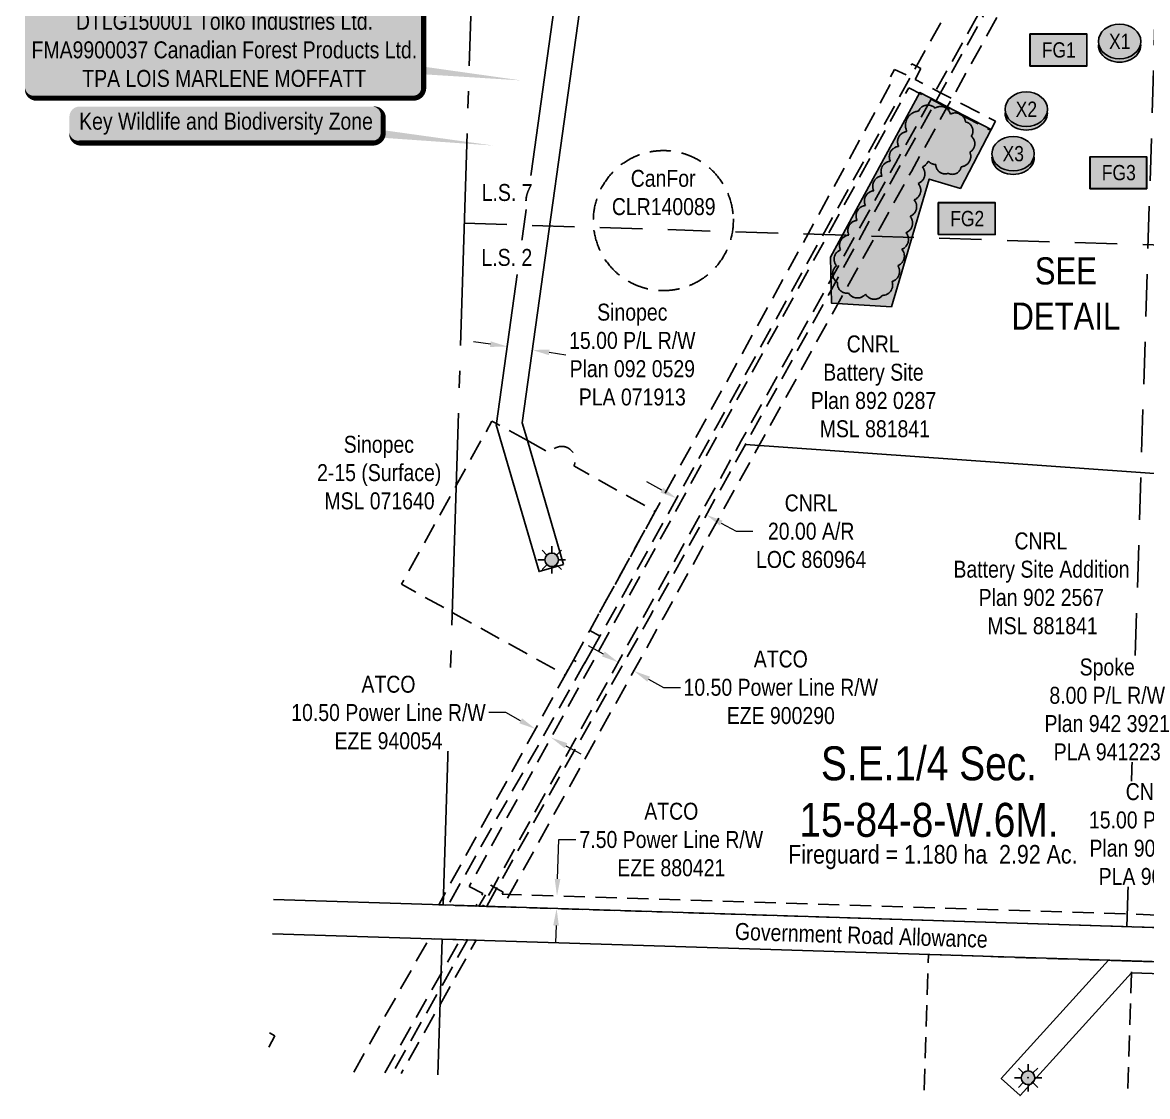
# Model space of a CAD drawing. Extents: x 365142 to 367732, y 6238708 to 6241091.
# Drawn here: x 365142 to 365805, y 6238876 to 6239509 of the extents above; entities that cross this region are included whole.
import ezdxf
from ezdxf.enums import TextEntityAlignment as Align

# ---------------------------------------------------------------- set-up
doc = ezdxf.new("R2010")
doc.units = 0
doc.header["$LTSCALE"] = 5
doc.header["$PDSIZE"] = 0.5
for name, pattern in [('0', [1, 1, 0]), ('foc-ACCESSROAD', [3.75, 2.5, -1.25]), ('foc-FLOWLINE', [3.75, 2.5, -1.25]), ('foc-LSD', [8, 5, -3]), ('foc-QUARTERLINE', [33, 25, -3, 2, -3])]:
    doc.linetypes.add(name, pattern=pattern)
doc.layers.get('Defpoints').update_dxf_attribs({"color": 9})
for name, color, linetype in [('AS-WILDLIFE-BLOCK', 131, 'Continuous'), ('C-AR', 13, 'foc-ACCESSROAD'), ('C-SYMBOL', 7, 'Continuous'), ('C-WS', 13, 'foc-ACCESSROAD'), ('DETAIL-T', 7, 'Continuous'), ('F-EZE', 190, 'foc-FLOWLINE'), ('F-RW', 190, 'Continuous'), ('F-WS', 190, 'foc-ACCESSROAD'), ('F-WS-S', 190, 'Continuous'), ('L-AREAWORK', 5, 'Continuous'), ('L-ROAD-T', 7, 'Continuous'), ('L-SEC', 7, 'Continuous'), ('L-SECQ', 8, 'foc-QUARTERLINE'), ('L-SECTION-LSD', 7, 'foc-LSD'), ('oil_and_gas_wells_pt', 7, 'Continuous'), ('P-CROSSINGS', 250, 'Continuous'), ('P-TEMP-BLOCKS', 250, 'Continuous'), ('P-WORKAREA', 113, 'Continuous'), ('P-WORKAREA-H', 111, 'Continuous'), ('T-BUSH', 110, '0')]:
    doc.layers.add(name, color=color, linetype=linetype)
for name, color, linetype, lineweight in [('C-AR-T', 13, 'Continuous', 9), ('C-RW-T', 13, 'Continuous', 9), ('C-WS-T', 13, 'Continuous', 9), ('F-EZE-T', 190, 'Continuous', 9), ('F-RW-T', 190, 'Continuous', 9), ('F-WS-T', 190, 'Continuous', 9)]:
    doc.layers.add(name, color=color, linetype=linetype, lineweight=lineweight)
doc.styles.add('100L', font='ARIALN.TTF', dxfattribs={"height": 11})
doc.styles.add('175L', font='ARIALN.TTF', dxfattribs={"height": 20})
doc.styles.add('80', font='ARIALN.TTF', dxfattribs={"height": 10})
doc.styles.add('80CG', font='ARIALN.TTF', dxfattribs={"height": 10})
doc.styles.add('80L', font='ARIALN.TTF', dxfattribs={"height": 10})
doc.styles.add('Crossing', font='ARIALN.TTF', dxfattribs={"height": 10})
doc.dimstyles.new('Compass 5 000', dxfattribs={"dimscale": 5, "dimtxt": 9, "dimasz": 2, "dimexe": 0.2, "dimexo": 0.0625, "dimgap": 0.5, "dimtad": 0, "dimtih": 1, "dimtoh": 1, "dimzin": 0, "dimdsep": 46, "dimtxsty": '80CG', "dimcen": 0.1, "dimse1": 1, "dimse2": 1, "dimclrd": 256, "dimclrt": 256, "dimaunit": 1, "dimadec": 4, "dimazin": 0, "dimtfac": 0.06, "dimtofl": 0, "dimtmove": 0, "dimatfit": 1, "dimfxl": 0.2, "dimtolj": 1, "dimtzin": 0, "dimlwd": -1, "dimarcsym": 0})

# ---------------------------------------------------------------- blocks, each defined once
blk = doc.blocks.new('*D372')
at = {"layer": 'Defpoints', "color": 0, "transparency": 16777216}
for p in [(365859.38, 6239121.51), (365871.31, 6239084.96), (365878.23, 6239088.97)]:
    blk.add_point(p, dxfattribs=at)
at = {"layer": 'F-RW-T', "transparency": 16777216}
for p, q in [((365868.04, 6239126.53), (365876.69, 6239131.54)), ((365843.81, 6239112.49), (365829.07, 6239103.96)), ((365829.07, 6239103.96), (365819.07, 6239103.96))]:
    blk.add_line(p, q, dxfattribs=at)
for points in [[(365867.2, 6239127.97), (365868.87, 6239125.08), (365859.38, 6239121.51)], [(365842.97, 6239113.94), (365844.64, 6239111.05), (365852.46, 6239117.51)]]:
    blk.add_solid(points, dxfattribs=at)
at = {"layer": 'F-RW-T', "transparency": 16777216, "insert": (365781.12, 6239103.96), "char_height": 10, "attachment_point": 5, "style": '80CG', "bg_fill": 3, "box_fill_scale": 1.1, "bg_fill_color": 256, "bg_fill_true_color": 13158600, "bg_fill_transparency": 0}
blk.add_mtext('\\A1;Spoke\\P8.00 P/L R/W\\PPlan 942 3921\\PPLA 941223', dxfattribs=at)
blk = doc.blocks.new('*D374')
at = {"layer": 'C-RW-T', "transparency": 16777216}
for p, q in [((365895.6, 6239053.02), (365904.26, 6239058.03)), ((365865.35, 6239035.49), (365856.7, 6239030.48)), ((365856.7, 6239030.48), (365846.7, 6239030.48))]:
    blk.add_line(p, q, dxfattribs=at)
for points in [[(365894.77, 6239054.46), (365896.44, 6239051.58), (365886.95, 6239048)], [(365864.52, 6239036.93), (365866.19, 6239034.05), (365874, 6239040.5)]]:
    blk.add_solid(points, dxfattribs=at)
at = {"layer": 'Defpoints', "color": 0, "transparency": 16777216}
for p in [(365879.95, 6239060.08), (365867.01, 6239052.58), (365874, 6239040.5)]:
    blk.add_point(p, dxfattribs=at)
at = {"layer": 'C-RW-T', "transparency": 16777216, "insert": (365807.61, 6239030.48), "char_height": 10, "attachment_point": 5, "style": '80CG', "bg_fill": 3, "box_fill_scale": 1.1, "bg_fill_color": 256, "bg_fill_true_color": 13158600, "bg_fill_transparency": 0}
blk.add_mtext('\\A1;CNRL\\P15.00 P/L R/W\\PPlan 902 2617\\PPLA 900553', dxfattribs=at)
blk = doc.blocks.new('*D379')
at = {"layer": 'C-AR-T', "transparency": 16777216}
for p, q in [((365518.63, 6239233.31), (365509.88, 6239238.16)), ((365553.6, 6239213.9), (365562.35, 6239209.05)), ((365562.35, 6239209.05), (365572.35, 6239209.05))]:
    blk.add_line(p, q, dxfattribs=at)
for points in [[(365519.44, 6239234.76), (365517.82, 6239231.85), (365527.37, 6239228.46)], [(365554.41, 6239215.36), (365552.8, 6239212.44), (365544.86, 6239218.75)]]:
    blk.add_solid(points, dxfattribs=at)
at = {"layer": 'Defpoints', "color": 0, "transparency": 16777216}
for p in [(365674.57, 6239493.76), (365692.05, 6239484.05), (365527.37, 6239228.46)]:
    blk.add_point(p, dxfattribs=at)
at = {"layer": 'C-AR-T', "transparency": 16777216, "insert": (365606.64, 6239209.05), "char_height": 10, "attachment_point": 5, "style": '80CG'}
blk.add_mtext('\\A1;CNRL\\P20.00 A/R\\PLOC 860964', dxfattribs=at)
blk = doc.blocks.new('*D382')
at = {"layer": 'Defpoints', "color": 0, "transparency": 16777216}
for p in [(365502.13, 6239126.73), (365451.41, 6239057.05), (365460.59, 6239051.95)]:
    blk.add_point(p, dxfattribs=at)
at = {"layer": 'F-EZE-T', "transparency": 16777216}
for p, q in [((365484.21, 6239136.69), (365475.47, 6239141.54)), ((365510.87, 6239121.87), (365519.61, 6239117.02)), ((365519.61, 6239117.02), (365529.61, 6239117.02))]:
    blk.add_line(p, q, dxfattribs=at)
for points in [[(365485.02, 6239138.14), (365483.4, 6239135.23), (365492.95, 6239131.83)], [(365511.68, 6239123.33), (365510.06, 6239120.42), (365502.13, 6239126.73)]]:
    blk.add_solid(points, dxfattribs=at)
at = {"layer": 'F-EZE-T', "transparency": 16777216, "insert": (365588.75, 6239117.02), "char_height": 10, "attachment_point": 5, "style": '80CG', "bg_fill": 3, "box_fill_scale": 1.1, "bg_fill_color": 256, "bg_fill_true_color": 13158600, "bg_fill_transparency": 0}
blk.add_mtext('\\A1;ATCO\\P10.50 Power Line R/W\\PEZE 900290', dxfattribs=at)
blk = doc.blocks.new('*D383')
at = {"layer": 'Defpoints', "color": 0, "transparency": 16777216}
for p in [(365444.2, 6239092.5), (365438.62, 6239082.36), (365447.81, 6239077.3)]:
    blk.add_point(p, dxfattribs=at)
at = {"layer": 'F-EZE-T', "transparency": 16777216}
for p, q in [((365426.68, 6239102.14), (365416.68, 6239102.14)), ((365435.44, 6239097.32), (365426.68, 6239102.14)), ((365462.15, 6239082.62), (365470.92, 6239077.8))]:
    blk.add_line(p, q, dxfattribs=at)
for points in [[(365436.24, 6239098.78), (365434.63, 6239095.86), (365444.2, 6239092.5)], [(365462.96, 6239084.08), (365461.35, 6239081.16), (365453.39, 6239087.44)]]:
    blk.add_solid(points, dxfattribs=at)
at = {"layer": 'F-EZE-T', "transparency": 16777216, "insert": (365357.54, 6239102.14), "char_height": 10, "attachment_point": 5, "style": '80CG', "bg_fill": 3, "box_fill_scale": 1.1, "bg_fill_color": 256, "bg_fill_true_color": 13158600, "bg_fill_transparency": 0}
blk.add_mtext('\\A1;ATCO\\P10.50 Power Line R/W\\PEZE 940054', dxfattribs=at)
blk = doc.blocks.new('*D384')
at = {"layer": 'Defpoints', "color": 0, "transparency": 16777216}
for p in [(365456.85, 6238994.11), (365606.5, 6238989.34), (365606.26, 6238981.83)]:
    blk.add_point(p, dxfattribs=at)
at = {"layer": 'F-EZE-T', "transparency": 16777216}
for p, q in [((365457.17, 6239004.11), (365457.91, 6239027.28)), ((365457.91, 6239027.28), (365467.91, 6239027.28)), ((365456.29, 6238976.61), (365455.97, 6238966.62))]:
    blk.add_line(p, q, dxfattribs=at)
for points in [[(365455.5, 6239004.16), (365458.84, 6239004.05), (365456.85, 6238994.11)], [(365454.63, 6238976.66), (365457.96, 6238976.56), (365456.61, 6238986.61)]]:
    blk.add_solid(points, dxfattribs=at)
at = {"layer": 'F-EZE-T', "transparency": 16777216, "insert": (365524.22, 6239027.28), "char_height": 10, "attachment_point": 5, "style": '80CG'}
blk.add_mtext('\\A1;ATCO\\P7.50 Power Line R/W\\PEZE 880421', dxfattribs=at)
blk = doc.blocks.new('GAS')
h = blk.add_hatch(color=255)
h.dxf.hatch_style = 1
edge = h.paths.add_edge_path()
edge.add_arc((0, 0), 0.9, 0, 360)
for p, q in [((0, 0.81), (0, 1.62)), ((-0.81, 0), (-1.62, 0)), ((-0.57, 0.57), (-1.14, 1.14)), ((0.57, 0.57), (1.14, 1.14)), ((1.62, 0), (0.81, 0)), ((-0.57, -0.57), (-1.14, -1.14)), ((0, -0.81), (0, -1.62)), ((1.14, -1.14), (0.57, -0.57))]:
    blk.add_line(p, q)
blk.add_circle((0, 0), 0.8)
blk = doc.blocks.new('*U392')
h = blk.add_hatch(color=255)
edge = h.paths.add_edge_path()
edge.add_line((-111.5, -28.5), (111.5, -28.5))
edge.add_arc((111.5, -22.5), 6, 270, 360)
edge.add_line((117.5, -22.5), (117.5, 21))
edge.add_arc((111.5, 21), 6, 0, 90)
edge.add_line((111.5, 27), (-111.5, 27))
edge.add_arc((-111.5, 21), 6, 90, 180)
edge.add_line((-117.5, 21), (-117.5, -22.5))
edge.add_arc((-111.5, -22.5), 6, 180, 270)
at = {"color": 44, "flags": 128}
blk.add_lwpolyline([(-111.5, -28.5, 3, 3, 0), (111.5, -28.5, 3, 3, 0.414214), (117.5, -22.5, 3, 3, 0), (117.5, 21, 3, 0, 0.414214), (111.5, 27, 0, 0, 0), (-111.5, 27, 0, 0, 0.414214), (-117.5, 21, 0, 0, 0), (-117.5, -22.5, 0, 3, 0.414214)], format="xyseb", close=True, dxfattribs=at)
at = {"color": 44, "style": '80'}
blk.add_attdef('ENTER_TEXT_001', (-35.99, -5), '', height=10, dxfattribs=at)
blk = doc.blocks.new('*U395')
h = blk.add_hatch(color=255)
edge = h.paths.add_edge_path()
edge.add_line((-86.5, -11.5), (86.5, -11.5))
edge.add_arc((86.5, -5.5), 6, 270, 360)
edge.add_line((92.5, -5.5), (92.5, 4))
edge.add_arc((86.5, 4), 6, 0, 90)
edge.add_line((86.5, 10), (-86.5, 10))
edge.add_arc((-86.5, 4), 6, 90, 180)
edge.add_line((-92.5, 4), (-92.5, -5.5))
edge.add_arc((-86.5, -5.5), 6, 180, 270)
at = {"color": 131, "flags": 128}
blk.add_lwpolyline([(-86.5, -11.5, 3, 3, 0), (86.5, -11.5, 3, 3, 0.414214), (92.5, -5.5, 3, 3, 0), (92.5, 4, 3, 0, 0.414214), (86.5, 10, 0, 0, 0), (-86.5, 10, 0, 0, 0.414214), (-92.5, 4, 0, 0, 0), (-92.5, -5.5, 0, 3, 0.414214)], format="xyseb", close=True, dxfattribs=at)
at = {"color": 131, "style": '80'}
blk.add_attdef('ENTER_TEXT_001', (-35.99, -5), '', height=10, dxfattribs=at)
blk = doc.blocks.new('*D406')
at = {"layer": 'Defpoints', "color": 0, "transparency": 16777216}
for p in [(365426.93, 6239314.05), (365441.79, 6239311.99), (365442.34, 6239315.93)]:
    blk.add_point(p, dxfattribs=at)
at = {"layer": 'F-RW-T', "transparency": 16777216}
for p, q in [((365417.58, 6239319.38), (365407.67, 6239320.75)), ((365452.24, 6239314.56), (365462.15, 6239313.18))]:
    blk.add_line(p, q, dxfattribs=at)
for points in [[(365417.81, 6239321.03), (365417.35, 6239317.73), (365427.48, 6239318)], [(365452.47, 6239316.21), (365452.02, 6239312.91), (365442.34, 6239315.93)]]:
    blk.add_solid(points, dxfattribs=at)
at = {"layer": 'F-RW-T', "transparency": 16777216, "insert": (365501.24, 6239313.18), "char_height": 10, "attachment_point": 5, "style": '80CG'}
blk.add_mtext('\\A1;Sinopec\\P15.00 P/L R/W\\PPlan 092 0529\\PPLA 071913', dxfattribs=at)
blk = doc.blocks.new('Temp_Area3')
h = blk.add_hatch(color=111)
h.dxf.hatch_style = 1
h.paths.add_polyline_path([(-16.83, -9.44), (16.33, -9.44), (16.33, 9.05), (-16.83, 9.05)])
at = {"color": 250}
for points in [[(-17.03, -9.64), (16.53, -9.64), (16.53, 9.25), (-17.03, 9.25)], [(-16.93, -9.54), (16.43, -9.54), (16.43, 9.15), (-16.93, 9.15)]]:
    blk.add_lwpolyline(points, close=True, dxfattribs=at)
at = {"color": 250, "style": '80L'}
blk.add_attdef('TEMPORARY', text='', height=9, dxfattribs=at).set_placement((0, -0.15), align=Align.MIDDLE_CENTER)
blk = doc.blocks.new('*D449')
at = {"layer": 'Defpoints', "color": 0, "transparency": 16777216}
for p in [(365754.71, 6239540.48), (365754.71, 6239540.46), (365760.7, 6239540.03)]:
    blk.add_point(p, dxfattribs=at)
at = {"layer": 'F-EZE-T', "transparency": 16777216}
for p, q in [((365744.74, 6239541.19), (365670.18, 6239546.52)), ((365770.67, 6239539.33), (365780.65, 6239538.62))]:
    blk.add_line(p, q, dxfattribs=at)
for points in [[(365744.86, 6239542.85), (365744.62, 6239539.53), (365754.71, 6239540.48)], [(365770.79, 6239541), (365770.55, 6239537.67), (365760.7, 6239540.05)]]:
    blk.add_solid(points, dxfattribs=at)
at = {"layer": 'F-EZE-T', "transparency": 16777216, "insert": (365613.82, 6239546.52), "char_height": 10, "attachment_point": 5, "style": '80CG'}
blk.add_mtext('\\A1;ATCO\\P6.00 Power Line R/W\\PEZE 910091', dxfattribs=at)
blk = doc.blocks.new('xing2')
h = blk.add_hatch(color=50)
h.dxf.hatch_style = 1
edge = h.paths.add_edge_path()
edge.add_ellipse((0, 0), major_axis=(-12.5, 0), ratio=0.816297, start_angle=0, end_angle=360)
h = blk.add_hatch(color=250)
h.dxf.hatch_style = 1
edge = h.paths.add_edge_path()
edge.add_ellipse((0, -2.05), major_axis=(-12.5, 0), ratio=0.816297, start_angle=0, end_angle=180)
edge.add_line((12.5, -2.05), (12.5, 0))
edge.add_ellipse((0, 0), major_axis=(-12.5, 0), ratio=0.816297, start_angle=0, end_angle=180, ccw=False)
edge.add_line((-12.5, 0), (-12.5, -2.05))
at = {"color": 250}
blk.add_ellipse((0, 0), major_axis=(-12.5, 0), ratio=0.816297, dxfattribs=at)
blk.add_ellipse((0, -2.05), major_axis=(-12.5, 0), ratio=0.816297, start_param=0, end_param=3.141593, dxfattribs=at)
at = {"color": 250, "style": 'Crossing'}
blk.add_attdef('CROSSING', text='', height=9, dxfattribs=at).set_placement((0.09, 0.02), align=Align.MIDDLE_CENTER)
at = {"color": 250, "style": 'Crossing', "flags": 1}
for tag, p in [('OWNER', (0.09, -12.49)), ('DESCRIPTION', (0.09, -25.77)), ('LOCATION', (0.09, -39.3)), ('DWG_REF', (0.09, -52.84))]:
    blk.add_attdef(tag, text='', height=9, dxfattribs=at).set_placement(p, align=Align.MIDDLE_CENTER)

msp = doc.modelspace()

# ---------------------------------------------------------------- hatches: boundary and pattern name
at = {"layer": 'P-WORKAREA-H'}
h = msp.add_hatch(color=256, dxfattribs=at)
h.dxf.hatch_style = 1
h.paths.add_polyline_path([(365712.723, 6239445.908), (365694.637, 6239411.164), (365676.286, 6239416.671), (365653.924, 6239341.48), (365618.67, 6239343.463), (365618.121, 6239370.68), (365670.71, 6239467.78)])
h = msp.add_hatch(color=256, dxfattribs=at)
h.dxf.hatch_style = 1
h.paths.add_polyline_path([(365712.723, 6239445.908), (365694.637, 6239411.164), (365676.286, 6239416.671), (365653.924, 6239341.48), (365618.67, 6239343.463), (365618.121, 6239370.68), (365670.71, 6239467.78)])

# ---------------------------------------------------------------- linework, layer by layer
at = {"color": 44, "flags": 128}
msp.add_lwpolyline([(365304.289, 6239487.056, 0, 5, 0), (365371.442, 6239481.408, 5, 0, 0), (365435.811, 6239474.857, 0, 5, 0)], format="xyseb", dxfattribs=at)
at = {"layer": 'AS-WILDLIFE-BLOCK', "flags": 128}
msp.add_lwpolyline([(365304.289, 6239448.115, 0, 5, 0), (365346.931, 6239444.059, 5, 0, 0), (365419.294, 6239436.476, 0, 5, 0)], format="xyseb", dxfattribs=at)
at = {"layer": 'C-AR', "flags": 128}
msp.add_lwpolyline([(365802.366, 6239546.342), (365801.834, 6239529.339), (365760.146, 6239532.321), (365754.162, 6239532.749), (365728.694, 6239534.57), (365720.409, 6239535.163), (365712.387, 6239520.704), (365682.925, 6239467.6), (365680.014, 6239462.353), (365567.899, 6239260.275), (365511.784, 6239159.065), (365421.292, 6238998.44), (365415.37, 6238987.927), (365413.051, 6238988.001), (365410.861, 6238988.07), (365408.996, 6238988.13), (365399.103, 6238988.446), (365392.603, 6238988.653), (365472.33, 6239129.858), (365482.162, 6239147.273), (365494.329, 6239168.82), (365550.407, 6239269.968), (365668.723, 6239483.224), (365690.391, 6239522.278), (365698.413, 6239536.738), (365703.914, 6239546.652), (365706.227, 6239550.822), (365709.111, 6239556.02), (365710.406, 6239555.927), (365712.976, 6239555.743), (365727.853, 6239554.679), (365739.405, 6239553.853), (365748.256, 6239553.219), (365799.012, 6239549.589), (365802.46, 6239549.342), (365802.409, 6239547.701), (365802.366, 6239546.342)], close=True, dxfattribs=at)
msp.add_lwpolyline([(365337.046, 6238890.264), (365381.433, 6238968.886), (365389.13, 6238968.642), (365399.711, 6238968.305), (365404.154, 6238968.162), (365388.243, 6238939.784), (365359.937, 6238889.539)], dxfattribs=at)
at = {"layer": 'C-WS', "linetype": 'Continuous'}
msp.add_line((365843.281, 6239240.754), (365567.989, 6239260.303), dxfattribs=at)
at = {"layer": 'F-EZE', "flags": 128}
for points in [[(365747.571, 6239590.173), (365802.777, 6239559.504), (365802.694, 6239556.842), (365802.648, 6239555.345), (365802.46, 6239549.342), (365802.409, 6239547.701), (365799.012, 6239549.589), (365786.581, 6239556.494), (365783.478, 6239558.217), (365751.652, 6239575.897), (365743.422, 6239561.083), (365742.727, 6239559.771), (365739.405, 6239553.853), (365737.799, 6239550.959), (365728.694, 6239534.57), (365720.663, 6239520.112), (365689.568, 6239464.142), (365686.655, 6239458.897), (365665.739, 6239421.248), (365574.658, 6239257.292), (365519.779, 6239158.499), (365428.951, 6238995.001), (365424.854, 6238987.624), (365415.37, 6238987.927), (365413.051, 6238988.001), (365419.432, 6238999.489), (365565.48, 6239262.392), (365656.561, 6239426.347), (365677.338, 6239463.747), (365680.252, 6239468.992), (365708.592, 6239520.006), (365709.11, 6239520.939), (365716.691, 6239534.586), (365717.142, 6239535.397), (365726.246, 6239551.786), (365727.853, 6239554.679), (365731.87, 6239561.908), (365743.546, 6239582.927), (365747.571, 6239590.173)], [(365671.288, 6239481.887), (365667.917, 6239475.414), (365680.252, 6239468.992), (365682.925, 6239467.6), (365689.568, 6239464.142), (365715.257, 6239450.768), (365712.487, 6239445.448), (365686.655, 6239458.897), (365680.014, 6239462.353), (365677.338, 6239463.747), (365664.206, 6239470.584), (365405.033, 6238999.549), (365413.054, 6238995.509), (365408.996, 6238988.13), (365399.103, 6238988.446), (365392.603, 6238988.653), (365389.754, 6238988.744), (365387.152, 6238988.827), (365389.913, 6238993.846), (365461.709, 6239124.324), (365466.535, 6239133.095), (365476.177, 6239150.618), (365514.738, 6239220.697), (365654.735, 6239475.148), (365652.94, 6239475.982), (365655.712, 6239481.308), (365662.566, 6239478.126), (365665.967, 6239484.659), (365668.723, 6239483.224), (365671.288, 6239481.887)], [(365425.211, 6238996.231), (365424.596, 6238995.138), (365428.951, 6238995.001), (365897.871, 6238980.041), (365903.142, 6238979.873), (365902.914, 6238972.394), (365897.567, 6238972.564), (365524.831, 6238984.434), (365424.854, 6238987.624), (365415.37, 6238987.927), (365413.051, 6238988.001), (365410.861, 6238988.07), (365417.807, 6239000.403), (365419.432, 6238999.489), (365421.292, 6238998.44), (365425.211, 6238996.231)]]:
    msp.add_lwpolyline(points, close=True, dxfattribs=at)
msp.add_lwpolyline([(365355.421, 6238889.682), (365388.509, 6238948.419), (365399.711, 6238968.305), (365404.154, 6238968.162), (365409.291, 6238967.999), (365387.946, 6238930.11), (365365.002, 6238889.379)], dxfattribs=at)
at = {"layer": 'F-RW'}
msp.add_lwpolyline([(365460.71, 6239189.513), (365446.311, 6239185.31), (365421.061, 6239271.813), (365421.168, 6239272.588), (365458.816, 6239543.33), (365407.145, 6239549.031), (365388.781, 6239551.058), (365411.066, 6239684.679), (365411.421, 6239686.808), (365413.058, 6239696.616), (365414.709, 6239706.571), (365429.844, 6239706.111), (365428.192, 6239696.158), (365426.208, 6239684.211), (365426.022, 6239683.088), (365407.943, 6239574.766), (365406.187, 6239564.229), (365407.611, 6239564.072), (365475.798, 6239556.547), (365436.36, 6239272.929), (365439.383, 6239262.517), (365460.71, 6239189.513)], close=True, dxfattribs=at)
msp.add_lwpolyline([(365874.595, 6238946.181), (365795.452, 6238948.706), (365729.803, 6238876.352), (365718.689, 6238886.425), (365781.859, 6238956.124), (365795.747, 6238955.682), (365874.808, 6238953.167)], dxfattribs=at)
at = {"layer": 'F-WS', "flags": 128}
for points in [[(365560.784, 6239393.236), (365560.794, 6239392.696), (365560.796, 6239392.157), (365560.789, 6239391.436), (365560.769, 6239390.716), (365560.746, 6239390.176), (365560.715, 6239389.636), (365560.664, 6239388.918), (365560.6, 6239388.201), (365560.524, 6239387.485), (365560.435, 6239386.769), (365560.334, 6239386.057), (365560.22, 6239385.345), (365560.094, 6239384.636), (365559.955, 6239383.929), (365559.844, 6239383.4), (365559.725, 6239382.874), (365559.556, 6239382.174), (365559.374, 6239381.476), (365559.18, 6239380.783), (365558.975, 6239380.093), (365558.757, 6239379.406), (365558.528, 6239378.722), (365558.286, 6239378.044), (365558.033, 6239377.37), (365557.768, 6239376.7), (365557.492, 6239376.035), (365557.203, 6239375.375), (365556.904, 6239374.72), (365556.592, 6239374.07), (365556.27, 6239373.425), (365555.937, 6239372.788), (365555.592, 6239372.155), (365555.237, 6239371.529), (365554.87, 6239370.908), (365554.493, 6239370.295), (365554.105, 6239369.688), (365553.706, 6239369.088), (365553.297, 6239368.495), (365552.878, 6239367.909), (365552.449, 6239367.331), (365552.009, 6239366.76), (365551.56, 6239366.197), (365551.101, 6239365.642), (365550.633, 6239365.094), (365550.154, 6239364.555), (365549.667, 6239364.025), (365549.171, 6239363.504), (365548.665, 6239362.991), (365548.15, 6239362.486), (365547.627, 6239361.991), (365547.095, 6239361.505), (365546.555, 6239361.029), (365546.007, 6239360.562), (365545.45, 6239360.105), (365544.886, 6239359.658), (365544.314, 6239359.219), (365543.734, 6239358.792), (365543.147, 6239358.375), (365542.702, 6239358.068), (365542.403, 6239357.867), (365542.103, 6239357.669), (365541.8, 6239357.473), (365541.497, 6239357.28), (365541.191, 6239357.09), (365540.883, 6239356.902), (365540.574, 6239356.717), (365540.264, 6239356.535), (365539.952, 6239356.355), (365539.638, 6239356.178), (365539.322, 6239356.004), (365539.006, 6239355.832), (365538.688, 6239355.664), (365538.368, 6239355.498), (365538.047, 6239355.335), (365537.724, 6239355.175), (365537.4, 6239355.017), (365537.075, 6239354.862), (365536.748, 6239354.711), (365536.42, 6239354.562), (365536.091, 6239354.416), (365535.761, 6239354.273), (365535.429, 6239354.132), (365535.096, 6239353.995), (365534.762, 6239353.861), (365534.427, 6239353.729), (365534.09, 6239353.601), (365533.753, 6239353.475), (365533.414, 6239353.352), (365533.074, 6239353.232), (365532.733, 6239353.116), (365532.392, 6239353.002), (365532.049, 6239352.891), (365531.705, 6239352.783), (365531.361, 6239352.678), (365531.015, 6239352.577), (365530.669, 6239352.478), (365530.322, 6239352.383), (365529.974, 6239352.29), (365529.625, 6239352.2), (365529.275, 6239352.113), (365528.925, 6239352.03), (365528.574, 6239351.949), (365528.222, 6239351.872), (365527.87, 6239351.798), (365527.516, 6239351.726), (365527.163, 6239351.658), (365526.809, 6239351.593), (365526.454, 6239351.531), (365526.099, 6239351.472), (365525.743, 6239351.416), (365525.386, 6239351.364), (365525.03, 6239351.314), (365524.673, 6239351.268), (365524.315, 6239351.224), (365523.957, 6239351.184), (365523.599, 6239351.147), (365523.24, 6239351.113), (365522.881, 6239351.082), (365522.522, 6239351.054), (365522.163, 6239351.03), (365521.804, 6239351.008), (365521.444, 6239350.99), (365521.084, 6239350.975), (365520.724, 6239350.962), (365520.364, 6239350.954), (365520.004, 6239350.948), (365519.644, 6239350.945), (365519.283, 6239350.946), (365518.923, 6239350.95), (365518.564, 6239350.957), (365518.203, 6239350.966), (365517.843, 6239350.979), (365517.484, 6239350.996), (365517.124, 6239351.015), (365516.765, 6239351.038), (365516.405, 6239351.063), (365516.046, 6239351.092), (365515.687, 6239351.124), (365515.329, 6239351.159), (365514.971, 6239351.197), (365514.613, 6239351.239), (365514.256, 6239351.283), (365513.899, 6239351.331), (365513.542, 6239351.381), (365513.186, 6239351.435), (365512.83, 6239351.492), (365512.475, 6239351.552), (365512.121, 6239351.615), (365511.767, 6239351.681), (365511.413, 6239351.751), (365511.06, 6239351.823), (365510.708, 6239351.898), (365510.357, 6239351.976), (365510.006, 6239352.058), (365509.656, 6239352.142), (365509.306, 6239352.23), (365508.958, 6239352.321), (365508.61, 6239352.415), (365508.263, 6239352.511), (365507.917, 6239352.611), (365507.572, 6239352.714), (365507.228, 6239352.82), (365506.884, 6239352.929), (365506.542, 6239353.04), (365506.201, 6239353.155), (365505.86, 6239353.273), (365505.521, 6239353.394), (365505.183, 6239353.517), (365504.845, 6239353.644), (365504.509, 6239353.774), (365504.174, 6239353.906), (365503.841, 6239354.042), (365503.508, 6239354.18), (365503.177, 6239354.321), (365502.847, 6239354.465), (365502.518, 6239354.612), (365502.19, 6239354.762), (365501.864, 6239354.915), (365501.539, 6239355.07), (365501.216, 6239355.228), (365500.894, 6239355.389), (365500.573, 6239355.554), (365500.254, 6239355.721), (365499.936, 6239355.89), (365499.62, 6239356.063), (365499.305, 6239356.237), (365498.992, 6239356.415), (365498.681, 6239356.596), (365498.37, 6239356.779), (365498.062, 6239356.965), (365497.755, 6239357.153), (365497.45, 6239357.345), (365497.146, 6239357.539), (365496.845, 6239357.736), (365496.545, 6239357.935), (365496.246, 6239358.137), (365495.95, 6239358.341), (365495.655, 6239358.548), (365495.362, 6239358.757), (365495.071, 6239358.97), (365494.782, 6239359.185), (365494.495, 6239359.401), (365494.067, 6239359.732), (365493.504, 6239360.181), (365492.949, 6239360.64), (365492.402, 6239361.109), (365491.864, 6239361.588), (365491.333, 6239362.075), (365490.811, 6239362.572), (365490.298, 6239363.077), (365489.794, 6239363.592), (365489.299, 6239364.115), (365488.813, 6239364.647), (365488.337, 6239365.187), (365487.87, 6239365.735), (365487.413, 6239366.293), (365486.965, 6239366.856), (365486.527, 6239367.429), (365486.1, 6239368.008), (365485.682, 6239368.595), (365485.275, 6239369.189), (365484.878, 6239369.79), (365484.492, 6239370.399), (365484.116, 6239371.013), (365483.752, 6239371.634), (365483.398, 6239372.262), (365483.056, 6239372.895), (365482.724, 6239373.535), (365482.403, 6239374.18), (365482.094, 6239374.831), (365481.796, 6239375.486), (365481.51, 6239376.148), (365481.236, 6239376.814), (365480.973, 6239377.485), (365480.722, 6239378.159), (365480.482, 6239378.839), (365480.254, 6239379.522), (365480.039, 6239380.21), (365479.835, 6239380.9), (365479.644, 6239381.595), (365479.464, 6239382.292), (365479.297, 6239382.993), (365479.143, 6239383.697), (365479, 6239384.402), (365478.869, 6239385.111), (365478.752, 6239385.822), (365478.647, 6239386.534), (365478.553, 6239387.248), (365478.492, 6239387.785), (365478.438, 6239388.323), (365478.376, 6239389.04), (365478.327, 6239389.759), (365478.29, 6239390.478), (365478.266, 6239391.198), (365478.254, 6239391.918), (365478.256, 6239392.639), (365478.269, 6239393.358), (365478.295, 6239394.078), (365478.334, 6239394.798), (365478.385, 6239395.516), (365478.449, 6239396.234), (365478.525, 6239396.95), (365478.614, 6239397.665), (365478.689, 6239398.2), (365478.771, 6239398.733), (365478.891, 6239399.444), (365479.024, 6239400.152), (365479.168, 6239400.858), (365479.325, 6239401.561), (365479.494, 6239402.261), (365479.676, 6239402.958), (365479.869, 6239403.652), (365480.074, 6239404.343), (365480.292, 6239405.029), (365480.522, 6239405.711), (365480.763, 6239406.39), (365481.017, 6239407.065), (365481.281, 6239407.734), (365481.558, 6239408.4), (365481.846, 6239409.06), (365482.146, 6239409.715), (365482.457, 6239410.364), (365482.779, 6239411.008), (365483.113, 6239411.647), (365483.458, 6239412.28), (365483.813, 6239412.906), (365484.18, 6239413.526), (365484.557, 6239414.14), (365484.945, 6239414.747), (365485.344, 6239415.347), (365485.753, 6239415.94), (365486.172, 6239416.525), (365486.601, 6239417.104), (365487.04, 6239417.675), (365487.489, 6239418.237), (365487.948, 6239418.793), (365488.417, 6239419.34), (365488.895, 6239419.879), (365489.382, 6239420.409), (365489.879, 6239420.931), (365490.385, 6239421.444), (365490.899, 6239421.948), (365491.423, 6239422.443), (365491.954, 6239422.929), (365492.494, 6239423.405), (365493.043, 6239423.872), (365493.599, 6239424.329), (365494.164, 6239424.778), (365494.736, 6239425.214), (365495.316, 6239425.643), (365495.902, 6239426.06), (365496.347, 6239426.366), (365496.646, 6239426.568), (365496.947, 6239426.766), (365497.249, 6239426.962), (365497.553, 6239427.155), (365497.859, 6239427.345), (365498.167, 6239427.533), (365498.475, 6239427.718), (365498.786, 6239427.9), (365499.098, 6239428.08), (365499.412, 6239428.257), (365499.727, 6239428.431), (365500.044, 6239428.602), (365500.362, 6239428.771), (365500.682, 6239428.937), (365501.003, 6239429.1), (365501.325, 6239429.26), (365501.649, 6239429.417), (365501.975, 6239429.572), (365502.301, 6239429.723), (365502.63, 6239429.873), (365502.959, 6239430.018), (365503.289, 6239430.161), (365503.621, 6239430.302), (365503.954, 6239430.439), (365504.288, 6239430.573), (365504.623, 6239430.705), (365504.96, 6239430.834), (365505.297, 6239430.959), (365505.636, 6239431.082), (365505.976, 6239431.201), (365506.316, 6239431.318), (365506.658, 6239431.432), (365507.001, 6239431.543), (365507.344, 6239431.651), (365507.689, 6239431.755), (365508.034, 6239431.857), (365508.381, 6239431.956), (365508.728, 6239432.051), (365509.076, 6239432.145), (365509.425, 6239432.234), (365509.775, 6239432.321), (365510.125, 6239432.404), (365510.476, 6239432.485), (365510.828, 6239432.562), (365511.18, 6239432.637), (365511.533, 6239432.708), (365511.887, 6239432.776), (365512.241, 6239432.841), (365512.596, 6239432.903), (365512.951, 6239432.962), (365513.307, 6239433.018), (365513.663, 6239433.071), (365514.02, 6239433.121), (365514.377, 6239433.167), (365514.735, 6239433.21), (365515.093, 6239433.251), (365515.451, 6239433.287), (365515.809, 6239433.321), (365516.168, 6239433.352), (365516.527, 6239433.38), (365516.887, 6239433.404), (365517.246, 6239433.426), (365517.606, 6239433.444), (365517.966, 6239433.46), (365518.325, 6239433.472), (365518.686, 6239433.481), (365519.046, 6239433.487), (365519.406, 6239433.489), (365519.766, 6239433.488), (365520.126, 6239433.485), (365520.486, 6239433.478), (365520.846, 6239433.468), (365521.206, 6239433.455), (365521.566, 6239433.439), (365521.926, 6239433.419), (365522.285, 6239433.397), (365522.645, 6239433.371), (365523.003, 6239433.342), (365523.362, 6239433.31), (365523.72, 6239433.275), (365524.079, 6239433.237), (365524.437, 6239433.196), (365524.794, 6239433.151), (365525.151, 6239433.104), (365525.508, 6239433.053), (365525.864, 6239432.999), (365526.219, 6239432.943), (365526.575, 6239432.883), (365526.929, 6239432.82), (365527.283, 6239432.753), (365527.636, 6239432.684), (365527.99, 6239432.612), (365528.342, 6239432.536), (365528.693, 6239432.458), (365529.044, 6239432.376), (365529.394, 6239432.292), (365529.743, 6239432.204), (365530.092, 6239432.113), (365530.44, 6239432.02), (365530.786, 6239431.923), (365531.133, 6239431.823), (365531.478, 6239431.72), (365531.822, 6239431.615), (365532.166, 6239431.505), (365532.508, 6239431.394), (365532.849, 6239431.279), (365533.19, 6239431.161), (365533.529, 6239431.041), (365533.867, 6239430.917), (365534.204, 6239430.79), (365534.54, 6239430.661), (365534.875, 6239430.528), (365535.209, 6239430.393), (365535.541, 6239430.254), (365535.873, 6239430.113), (365536.203, 6239429.969), (365536.532, 6239429.822), (365536.859, 6239429.672), (365537.186, 6239429.52), (365537.51, 6239429.364), (365537.834, 6239429.206), (365538.156, 6239429.044), (365538.477, 6239428.88), (365538.796, 6239428.714), (365539.113, 6239428.544), (365539.43, 6239428.372), (365539.745, 6239428.197), (365540.058, 6239428.019), (365540.369, 6239427.838), (365540.679, 6239427.655), (365540.988, 6239427.47), (365541.295, 6239427.281), (365541.6, 6239427.089), (365541.903, 6239426.895), (365542.205, 6239426.699), (365542.505, 6239426.5), (365542.803, 6239426.298), (365543.1, 6239426.093), (365543.395, 6239425.886), (365543.688, 6239425.676), (365543.979, 6239425.464), (365544.268, 6239425.25), (365544.698, 6239424.923), (365545.265, 6239424.478), (365545.824, 6239424.024), (365546.375, 6239423.561), (365546.918, 6239423.087), (365547.453, 6239422.605), (365547.979, 6239422.113), (365548.496, 6239421.611), (365549.005, 6239421.101), (365549.504, 6239420.582), (365549.994, 6239420.055), (365550.476, 6239419.519), (365550.948, 6239418.975), (365551.41, 6239418.422), (365551.862, 6239417.862), (365552.305, 6239417.294), (365552.737, 6239416.717), (365553.16, 6239416.134), (365553.572, 6239415.543), (365553.974, 6239414.946), (365554.366, 6239414.341), (365554.747, 6239413.729), (365555.116, 6239413.111), (365555.476, 6239412.488), (365555.824, 6239411.856), (365556.161, 6239411.22), (365556.487, 6239410.578), (365556.802, 6239409.93), (365557.106, 6239409.276), (365557.398, 6239408.618), (365557.678, 6239407.955), (365557.947, 6239407.287), (365558.204, 6239406.613), (365558.449, 6239405.936), (365558.683, 6239405.255), (365558.904, 6239404.57), (365559.114, 6239403.88), (365559.311, 6239403.188), (365559.497, 6239402.492), (365559.67, 6239401.793), (365559.831, 6239401.091), (365559.98, 6239400.385), (365560.116, 6239399.678), (365560.24, 6239398.969), (365560.352, 6239398.257), (365560.451, 6239397.543), (365560.538, 6239396.829), (365560.612, 6239396.112), (365560.674, 6239395.394), (365560.723, 6239394.675), (365560.759, 6239393.956), (365560.784, 6239393.236)], [(365439.383, 6239262.517), (365452.741, 6239255.274), (365452.988, 6239255.654), (365453.299, 6239256.074), (365453.648, 6239256.485), (365454.026, 6239256.872), (365454.48, 6239257.279), (365454.866, 6239257.578), (365455.269, 6239257.853), (365455.78, 6239258.151), (365456.201, 6239258.363), (365456.617, 6239258.542), (365457.142, 6239258.729), (365457.696, 6239258.883), (365458.293, 6239259.003), (365458.742, 6239259.065), (365459.142, 6239259.096), (365459.578, 6239259.108), (365460.082, 6239259.091), (365460.655, 6239259.034), (365461.068, 6239258.967), (365461.425, 6239258.889), (365461.813, 6239258.787), (365462.194, 6239258.665), (365462.602, 6239258.511), (365462.953, 6239258.357), (365463.327, 6239258.17), (365463.898, 6239257.834), (365464.398, 6239257.487), (365464.83, 6239257.134), (365465.213, 6239256.778), (365465.491, 6239256.489), (365465.796, 6239256.131), (365466.121, 6239255.699), (365466.415, 6239255.247), (365466.763, 6239254.604), (365467.108, 6239253.785), (365467.278, 6239253.253), (365467.421, 6239252.642), (365467.51, 6239252.093), (365467.561, 6239251.45), (365467.551, 6239250.597), (365467.465, 6239249.818), (365467.336, 6239249.187), (365467.072, 6239248.338), (365466.752, 6239247.585), (365514.738, 6239220.697), (365476.177, 6239150.618), (365482.162, 6239147.273), (365472.33, 6239129.858), (365466.535, 6239133.095), (365461.709, 6239124.324), (365395.109, 6239161.252), (365365.204, 6239177.833), (365397.427, 6239235.953), (365418.543, 6239274.035), (365421.168, 6239272.588), (365439.383, 6239262.517)]]:
    msp.add_lwpolyline(points, close=True, dxfattribs=at)
for points in [[(365673.316, 6238879.615), (365675.833, 6238959.499), (365781.859, 6238956.124), (365795.747, 6238955.682), (365795.452, 6238948.706), (365793.203, 6238875.818)], [(365287.332, 6238913.404), (365290.641, 6238911.499), (365287.068, 6238904.894)]]:
    msp.add_lwpolyline(points, dxfattribs=at)
at = {"layer": 'L-SEC'}
for p, q in [((365289.773, 6238991.922), (365389.77, 6238988.743)), ((365389.77, 6238988.743), (366195.698, 6238963.093)), ((365289.148, 6238971.821), (365389.13, 6238968.642)), ((365389.13, 6238968.642), (366195.059, 6238942.992))]:
    msp.add_line(p, q, dxfattribs=at)
at = {"layer": 'L-SECQ'}
for p, q in [((365389.754, 6238988.743), (365417.806, 6239892.524)), ((365386.673, 6238888.692), (365389.13, 6238968.642))]:
    msp.add_line(p, q, dxfattribs=at)
at = {"layer": 'L-SECTION-LSD'}
for p, q in [((365792.72, 6238975.918), (365817.714, 6239779.956)), ((365402.229, 6239390.669), (366207.857, 6239365.211))]:
    msp.add_line(p, q, dxfattribs=at)
at = {"layer": 'oil_and_gas_wells_pt'}
msp.add_point((365734.485, 6238886.857), dxfattribs=at)
at = {"layer": 'P-WORKAREA', "flags": 128}
msp.add_lwpolyline([(365712.723, 6239445.908), (365694.637, 6239411.164), (365676.286, 6239416.671), (365653.924, 6239341.48), (365618.67, 6239343.463), (365618.121, 6239370.68), (365670.71, 6239467.78)], close=True, dxfattribs=at)
at = {"layer": 'T-BUSH', "flags": 128}
msp.add_lwpolyline([(365675.665, 6239427.338, -0.2116818), (365672.163, 6239423.846, -0.5205671), (365669.748, 6239414.145, -0.5205671), (365667.333, 6239404.444, -0.5205671), (365664.918, 6239394.743, -0.5205671), (365662.503, 6239385.042, -0.5205671), (365660.088, 6239375.341, -0.5205671), (365657.673, 6239365.64, -0.5205671), (365654.302, 6239356.371, -0.5205671), (365648.62, 6239348.145, -0.5205671), (365638.653, 6239348.847, -0.5205671), (365628.681, 6239349.559, -0.5205671), (365622.224, 6239355.68, -0.5205671), (365621.59, 6239365.657, -0.5205671), (365623.955, 6239374.951, -0.5205671), (365628.845, 6239383.671, -0.5205671), (365633.736, 6239392.39, -0.5205671), (365638.626, 6239401.109, -0.5205671), (365643.516, 6239409.829, -0.5205671), (365648.406, 6239418.548, -0.5205671), (365653.297, 6239427.268, -0.5205671), (365658.187, 6239435.987, -0.5205671), (365663.077, 6239444.706, -0.5205671), (365669.857, 6239456.795, -0.5205671), (365679.702, 6239458.532, -0.5205671), (365688.751, 6239454.995, -0.5205671), (365697.644, 6239450.428, -0.5205671), (365701.061, 6239441.988, -0.5205671), (365700.172, 6239432.542, -0.5205671), (365695.019, 6239423.976, -0.5205671), (365687.5, 6239420.088, -0.5205671), (365680.09, 6239425.268, -0.2100827)], format="xyb", close=True, dxfattribs=at)

# ---------------------------------------------------------------- block references
ref = msp.add_blockref('*U392', (365260.815, 6239492.906), dxfattribs=dict(xscale=0.999712, yscale=0.999712, zscale=0.999712))
ref.add_attrib('ENTER_TEXT_001', 'DTLG150001 Tolko Industries Ltd.', (365173.334, 6239504.743), dxfattribs={"color": 44, "height": 9.99712, "style": '80'})
ref.add_attrib('ENTER_TEXT_002', 'FMA9900037 Canadian Forest Products Ltd.', (365147.181, 6239487.904), dxfattribs={"color": 44, "height": 9.99712, "style": '80'})
ref.add_attrib('ENTER_TEXT_003', 'TPA LOIS MARLENE MOFFATT', (365177.098, 6239471.064), dxfattribs={"color": 44, "height": 9.99712, "style": '80'})
at = {"layer": 'AS-WILDLIFE-BLOCK'}
ref = msp.add_blockref('*U395', (365261.969, 6239449.455), dxfattribs=dict(at, xscale=0.999712, yscale=0.999712, zscale=0.999712))
ref.add_attrib('ENTER_TEXT_001', 'Key Wildlife and Biodiversity Zone', (365175.221, 6239445.841), dxfattribs={"layer": '0', "color": 131, "height": 9.99712, "style": '80'})
at = {"layer": 'F-WS-S', "color": 3, "xscale": 5.000000000000014, "yscale": 5.000000000000014, "zscale": 5.000000000000014}
msp.add_blockref('GAS', (365453.742, 6239192.208), dxfattribs=at)
at = {"layer": 'F-WS-S', "xscale": 5.000000000000012, "yscale": 5.000000000000012, "zscale": 5.000000000000012}
msp.add_blockref('GAS', (365734.485, 6238886.857), dxfattribs=at)
at = {"layer": 'P-CROSSINGS', "xscale": 0.999712, "yscale": 0.999712, "zscale": 0.999712}
for p, values in [((365788.402, 6239497.858), {'CROSSING': 'X1'}), ((365733.4, 6239457.872), {'CROSSING': 'X2'}), ((365725.662, 6239431.673), {'CROSSING': 'X3'})]:
    msp.add_blockref('xing2', p, dxfattribs=at).add_auto_attribs(values)
at = {"layer": 'P-TEMP-BLOCKS', "xscale": 0.999712, "yscale": 0.999712, "zscale": 0.999712}
for p, values in [((365752.59, 6239492.99), {'TEMPORARY': 'FG1'}), ((365787.936, 6239420.661), {'TEMPORARY': 'FG3'}), ((365698.607, 6239393.581), {'TEMPORARY': 'FG2'})]:
    msp.add_blockref('Temp_Area3', p, dxfattribs=at).add_auto_attribs(values)

# ---------------------------------------------------------------- texts
at = {"layer": 'C-WS-T', "insert": (365605.984, 6239324.498), "char_height": 9.99712, "attachment_point": 1, "style": '175L'}
msp.add_mtext_dynamic_manual_height_columns('\\pi21.61949;CNRL\\P\\pi7.78309;Battery Site\\P\\pi0.48983;Plan 892 0287\\P\\pi5.72707;MSL 881841', width=73.4281, gutter_width=99.971, heights=[0], dxfattribs=at)
at = {"layer": 'DETAIL-T', "color": 3, "insert": (365756.762, 6239349.244), "char_height": 15.9954, "width": 63.6178, "attachment_point": 5, "style": '80CG'}
msp.add_mtext('SEE\\PDETAIL', dxfattribs=at)
at = {"layer": 'F-WS-T', "char_height": 9.99712, "attachment_point": 1, "style": '175L'}
for s, width, insert in [('\\pi11.45189;CanFor\\P\\pi0.32276;CLR140089', 60.69643, (365488.877, 6239422.139)), ('\\pi15.92195;Sinopec\\P\\pi0.21024;2-15 (Surface)\\P\\pi4.5371;MSL 071640', 72.60296, (365315.257, 6239265.327))]:
    msp.add_mtext_dynamic_manual_height_columns(s, width=width, gutter_width=99.971, heights=[0], dxfattribs=dict(at, insert=insert))

# ---------------------------------------------------------------- dimensions: what is measured, and where the dimension line sits
at = {"layer": 'C-AR-T'}
dim = msp.add_linear_dim(base=(365527.373, 6239228.455), p1=(365692.053, 6239484.053), p2=(365674.566, 6239493.755), angle=150.977744, text='CNRL\\P20.00 A/R\\PLOC 860964', dimstyle='Compass 5 000', dxfattribs=at)
dim.commit()
dim.dimension.update_dxf_attribs({"geometry": '*D379', "text_midpoint": (365606.639, 6239209.05), "dimtype": 161})
at = {"layer": 'F-EZE-T'}
for base, p1, p2, angle, text, picture, middle in [((365754.715, 6239540.476), (365760.697, 6239540.028), (365754.713, 6239540.457), 175.906947, 'ATCO\\P6.00 Power Line R/W\\PEZE 910091', '*D449', (365613.817, 6239546.525)), ((365456.851, 6238994.111), (365606.263, 6238981.832), (365606.503, 6238989.336), 88.172702, 'ATCO\\P7.50 Power Line R/W\\PEZE 880421', '*D384', (365524.216, 6239027.279))]:
    dim = msp.add_linear_dim(base=base, p1=p1, p2=p2, angle=angle, text=text, dimstyle='Compass 5 000', dxfattribs=at)
    dim.commit()
    dim.dimension.update_dxf_attribs({"geometry": picture, "text_midpoint": middle, "dimtype": 161})

# ---------------------------------------------------------------- next in the draw order: texts
at = {"layer": 'L-ROAD-T', "insert": (365636.364, 6238975.857), "char_height": 10, "width": 150.41042, "attachment_point": 2, "rotation": 358.177054, "style": '80L', "bg_fill": 3, "box_fill_scale": 1.15, "bg_fill_color": 256, "bg_fill_transparency": 0}
msp.add_mtext('Government Road Allowance', dxfattribs=at)
at = {"layer": 'L-SECTION-LSD', "char_height": 9.99712, "attachment_point": 1, "style": '100L', "bg_fill": 3, "box_fill_scale": 1.5, "bg_fill_color": 256, "bg_fill_transparency": 0}
for s, width, insert in [('\\pi2.30545;L.S. 7', 30.87158, (365410.179, 6239413.799)), ('\\pi2.13984;L.S. 2', 30.64459, (365410.179, 6239375.525))]:
    msp.add_mtext_dynamic_manual_height_columns(s, width=width, gutter_width=54.984, heights=[0], dxfattribs=dict(at, insert=insert))

# ---------------------------------------------------------------- next in the draw order: dimensions: what is measured, and where the dimension line sits
at = {"layer": 'F-EZE-T'}
dim = msp.add_linear_dim(base=(365444.198, 6239092.501), p1=(365447.814, 6239077.302), p2=(365438.619, 6239082.361), angle=151.177861, text='ATCO\\P10.50 Power Line R/W\\PEZE 940054', dimstyle='Compass 5 000', override={"dimtfill": 1}, dxfattribs=at)
dim.commit()
dim.dimension.update_dxf_attribs({"geometry": '*D383', "text_midpoint": (365357.535, 6239102.143), "dimtype": 161})
at = {"layer": 'F-RW-T'}
dim = msp.add_linear_dim(base=(365859.383, 6239121.514), p1=(365871.309, 6239084.963), p2=(365878.23, 6239088.971), angle=30.076555, text='Spoke\\P8.00 P/L R/W\\PPlan 942 3921\\PPLA 941223', dimstyle='Compass 5 000', override={"dimtfill": 1}, dxfattribs=at)
dim.commit()
dim.dimension.update_dxf_attribs({"geometry": '*D372', "text_midpoint": (365781.12, 6239103.957), "dimtype": 161})

# ---------------------------------------------------------------- next in the draw order: texts
at = {"layer": 'C-WS-T', "insert": (365690.032, 6239208.374), "char_height": 9.99712, "attachment_point": 1, "style": '175L'}
msp.add_mtext_dynamic_manual_height_columns('\\pi36.44128;CNRL\\P\\pi0.47278;Battery Site Addition\\P\\pi15.31162;Plan 902 2567\\P\\pi20.54886;MSL 881841', width=103.07167, gutter_width=99.971, heights=[0], dxfattribs=at)

# ---------------------------------------------------------------- next in the draw order: dimensions: what is measured, and where the dimension line sits
at = {"layer": 'C-RW-T'}
dim = msp.add_linear_dim(base=(365874.005, 6239040.504), p1=(365879.954, 6239060.08), p2=(365867.009, 6239052.579), angle=210.087597, text='CNRL\\P15.00 P/L R/W\\PPlan 902 2617\\PPLA 900553', dimstyle='Compass 5 000', override={"dimtfill": 1}, dxfattribs=at)
dim.commit()
dim.dimension.update_dxf_attribs({"geometry": '*D374', "text_midpoint": (365807.614, 6239030.478), "dimtype": 161})
at = {"layer": 'F-EZE-T'}
dim = msp.add_linear_dim(base=(365502.131, 6239126.73), p1=(365451.407, 6239057.048), p2=(365460.587, 6239051.948), angle=330.946443, text='ATCO\\P10.50 Power Line R/W\\PEZE 900290', dimstyle='Compass 5 000', override={"dimtfill": 1}, dxfattribs=at)
dim.commit()
dim.dimension.update_dxf_attribs({"geometry": '*D382', "text_midpoint": (365588.755, 6239117.017), "dimtype": 161})
at = {"layer": 'F-RW-T'}
dim = msp.add_aligned_dim(p1=(365426.934, 6239314.054), p2=(365441.791, 6239311.988), distance=3.984, text='Sinopec\\P15.00 P/L R/W\\PPlan 092 0529\\PPLA 071913', dimstyle='Compass 5 000', dxfattribs=at)
dim.commit()
dim.dimension.update_dxf_attribs({"geometry": '*D406', "text_midpoint": (365501.235, 6239313.179)})

# ---------------------------------------------------------------- next in the draw order: texts
at = {"layer": 'C-SYMBOL', "color": 3, "insert": (365676.085, 6239082.245), "char_height": 19.99424, "width": 150.97506, "attachment_point": 2, "style": '175L', "bg_fill": 3, "box_fill_scale": 1.15, "bg_fill_color": 256, "bg_fill_transparency": 0}
msp.add_mtext('S.E.1/4 Sec. 15-84-8-W.6M.', dxfattribs=at)

# ---------------------------------------------------------------- next in the draw order: texts
at = {"layer": 'L-AREAWORK', "color": 5, "insert": (365678.351, 6239024.121), "char_height": 10.99683, "width": 171.40869, "attachment_point": 2, "style": '100L', "bg_fill": 3, "box_fill_scale": 1.15, "bg_fill_color": 256, "bg_fill_transparency": 0}
msp.add_mtext('Fireguard = 1.180 ha  2.92 Ac.', dxfattribs=at)

doc.saveas('drawing.dxf')
